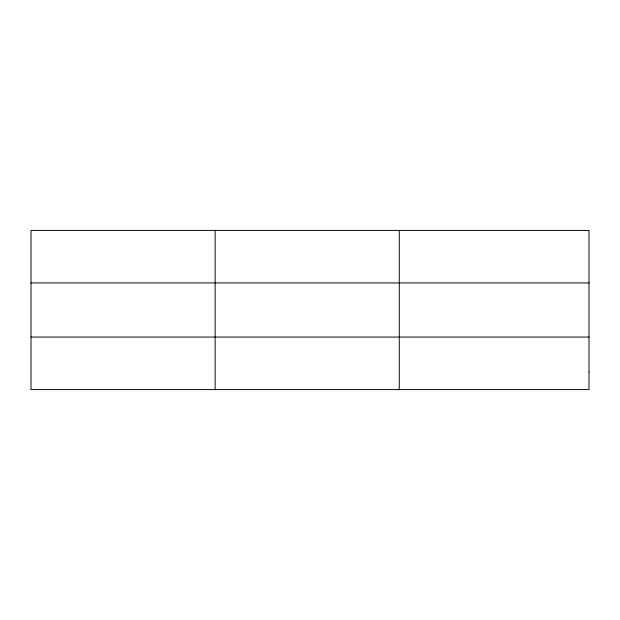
<?xml version="1.0" encoding="UTF-8"?>
<svg xmlns="http://www.w3.org/2000/svg" width="620" height="620" viewBox="0 0 620 620"><rect width="100%" height="100%" fill="white"/><g stroke="black" fill="none" stroke-linecap="round" stroke-linejoin="round"><path stroke-width="0.93" d="M215.14 230.408L215.14 389.593M399.28 230.408L399.28 389.593M31 282.937L589 282.937M31 337.063L589 337.063M589 372.085L589 389.593L31 389.593L31 230.408L589 230.408L589 372.085"/></g></svg>
